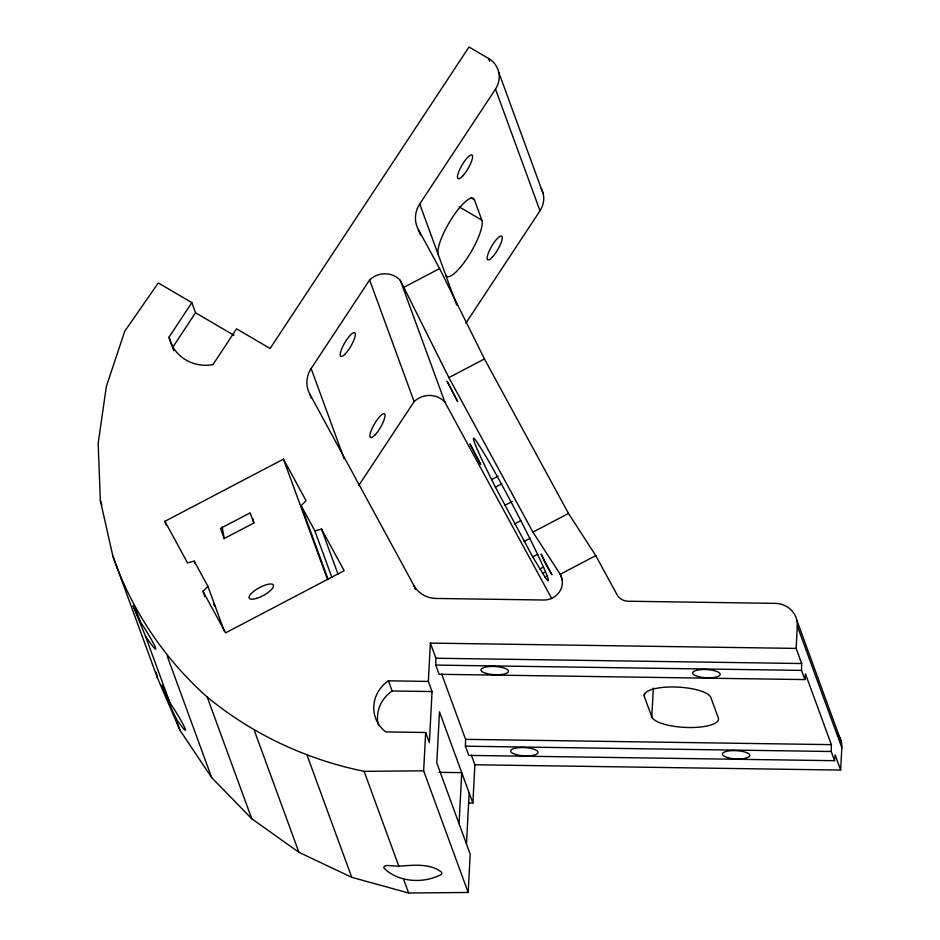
<?xml version="1.0" encoding="UTF-8"?>
<svg xmlns="http://www.w3.org/2000/svg" width="940" height="940" viewBox="0 0 940 940"><rect width="100%" height="100%" fill="white"/><g stroke="black" fill="none" stroke-linecap="round" stroke-linejoin="round"><path stroke-width="1.41" d="M435.737 665.085L435.902 658.235L430.367 643.101L796.145 648.4L801.679 663.534L801.514 670.396L804.887 679.585L439.109 674.286L435.737 665.085L801.514 670.396M471.363 755.137L474.888 764.761L840.666 770.072L835.131 754.938L834.567 760.695L468.79 755.396L465.418 746.195L465.582 739.345L441.659 673.968M834.567 760.695L831.207 751.507L831.36 744.644L805.451 673.827L804.887 679.585M234.06 335.333L195.543 312.762L191.831 302.621L158.284 282.964L124.726 331.268L106.361 386.411L98.16 443.422L100.357 500.597L112.894 556.186L157.415 677.846L179.904 730.157L211.676 777.603L251.756 818.74L298.92 852.322L351.748 877.326L408.63 893L468.167 892.471L423.646 770.812L425.667 732.495L385.764 731.919A33.499 31.713 -20.1 0 1 388.443 680.83L428.346 681.418L432.059 691.546L429.369 742.635L425.667 732.495M428.346 681.418L430.367 643.101M459.049 823.745L461.74 772.657L438.945 772.327M466.475 844.026L469.166 792.937M468.167 892.471L470.188 854.155L436.795 762.916L439.485 711.827L472.879 803.077L468.602 803.019M472.879 803.077L474.888 764.761M644.382 696.622A33.499 10.011 3 0 1 673.921 686.976A33.499 10.011 3 0 1 710.887 697.598L718.301 717.866A33.499 10.011 3 0 1 688.761 727.525A33.499 10.011 3 0 1 651.796 716.903L644.382 696.622L644.534 693.743M651.796 716.903L653.323 688.057M796.145 648.4L797.32 626.052A23.453 22.196 -20.1 0 0 775.218 603.374L628.19 601.224A13.383 12.678 -20.1 0 1 617.016 594.679L595.772 555.634L568.5 513.463L484.441 358.951L439.603 268.57L418.37 229.525A26.802 25.368 -20.1 0 1 419.71 203.98L495.486 89.124A23.453 22.196 -20.1 0 0 488.577 58.468L469.001 47L270.109 348.493L236.563 328.836L212.945 364.638A39.245 37.154 -20.1 0 1 169.024 337.202L191.831 302.621M840.666 770.072L841.841 747.723A23.453 22.196 -20.1 0 0 839.314 736.502M173.689 350.702A39.245 37.154 -20.1 0 1 172.725 347.342L195.543 312.762M311.305 398.196L309.801 394.095A26.802 25.368 -20.1 0 1 311.14 368.551L369.608 279.944A21.22 20.081 -20.1 0 1 400.322 280.379L448.873 377.61L532.933 532.122L560.205 574.293L562.414 580.168M358.869 485.357L414.129 401.603L369.608 279.944M465.852 323.207L540.006 210.783A23.453 22.196 -20.1 0 0 541.193 188.435M204.955 596.712L202.958 591.248L207.94 586.407L194.18 561.121L187.554 562.931L164.911 521.312L283.457 459.131L306.099 500.75L301.117 505.591L328.13 579.404M404.036 287.229L439.603 268.57M448.873 377.61L484.441 358.951M253.847 523.004L250.134 512.864L220.501 528.409L224.202 538.549L253.847 523.004L252.907 518.739M547.562 575.726L545.012 577.066L532.686 556.868L495.392 487.167L491.62 479.565L497.977 476.228M495.392 487.167L501.737 483.83M504.745 505.426L512.37 501.431M514.521 523.968L520.878 520.631M532.933 532.122L568.5 513.463M524.05 541.511L530.407 538.173M532.686 556.868L537.774 554.201M539.842 568.994L543.649 566.996M542.674 573.412L545.212 572.072M560.205 574.293L595.772 555.634M301.117 505.591L314.865 530.877L321.504 529.067L344.146 570.686L225.6 632.867L202.958 591.248M398.83 866.21C412.86 865.2 430.238 862.991 441.812 872.367L441.577 874.282C424.175 883.882 398.302 882.625 383.79 867.925L384.202 866.316L386.81 865.434L398.83 866.21L364.109 771.341C306.593 759.543 252.613 734.41 207.235 697.081C164.336 658.858 131.729 610.483 112.894 556.186M364.109 771.341L423.646 770.812M435.902 658.235L801.679 663.534M378.268 724.869A33.499 31.713 -20.1 0 1 392.156 690.971L432.059 691.546M465.582 739.345L831.36 744.644M465.418 746.195L831.207 751.507M470.635 197.635L474.43 199.856L481.844 220.136A33.499 8.507 -59.6 0 1 467.474 257.689A33.499 8.507 -59.6 0 1 445.689 274.95M459.12 206.824L481.844 220.136M145.5 636.157L148.532 640.563A24.463 1.774 57.6 0 0 155.535 647.777A24.463 1.774 57.6 0 0 143.303 626.263L140.107 621.387L133.057 605.818L145.5 636.157L169.787 702.497L172.983 707.374A24.463 1.774 57.6 0 1 185.215 728.888A24.463 1.774 57.6 0 1 178.212 721.685C174.041 717.714 149.801 655.779 169.787 702.497M400.322 280.379L444.843 402.05L551.803 598.686M309.801 394.095L413.835 585.35L415.339 589.451M491.62 479.565L487.085 470.411A80.382 3.607 62.3 0 1 476.791 441.788L481.962 449.861A80.382 3.607 62.3 0 1 526.423 531.688L534.719 548.443A80.382 3.607 62.3 0 1 545.012 577.066M796.838 620.259L841.359 741.918M797.32 626.052L841.841 747.723M498.705 72.192L543.226 193.863M488.577 58.468L489.576 61.206M495.486 89.124L540.006 210.783M419.71 203.98L456.711 305.101M418.37 229.525L420.368 234.988M311.14 368.551L344.157 458.779M388.443 680.83L392.156 690.971M321.504 529.067L338.012 574.176M314.865 530.877L331.879 577.348M283.457 459.131L327.484 579.428M403.589 879.229L408.63 893M169.024 337.202L172.725 347.342M307.227 755.666L351.748 877.326M207.94 586.407L224.449 631.527M194.18 561.121L195.191 563.859M254.399 730.662L298.92 852.322M164.911 521.312L166.415 525.413M207.235 697.081L251.756 818.74M167.155 655.944L211.676 777.603M100.357 500.597L101.849 504.698M135.383 608.497L140.107 621.387M175.192 717.267L179.904 730.157M156.122 672.147L157.415 677.846M222.181 526.999L224.202 538.549M414.129 401.603A21.22 20.081 -20.1 0 1 444.843 402.05M560.416 574.692A17.872 16.908 -20.1 0 1 543.708 600.014L436.195 598.451A26.802 25.368 -20.1 0 1 413.835 585.35M836.835 732.894A23.453 22.196 -20.1 0 1 838.574 735.256M438.263 254.681A33.499 8.507 -59.6 0 1 452.634 217.128A33.499 8.507 -59.6 0 1 474.43 199.856M214.543 605.854A13.736 0.611 62.3 0 1 213.862 604.902M214.003 603.844A13.736 0.611 62.3 0 1 214.79 605.995M447.158 381.382L457.592 401.415L447.158 381.382M470.141 444.197L480.61 464.325L470.141 444.197M541.193 554.236L544.906 562.661L551.909 574.81L541.193 554.236M727.548 757.57A13.736 4.101 3 0 0 749.673 756.03A13.736 4.101 3 0 0 731.12 750.696A13.736 4.101 3 0 0 727.548 757.57M515.802 754.503A13.736 4.101 3 0 0 537.927 752.975A13.736 4.101 3 0 0 519.374 747.641A13.736 4.101 3 0 0 515.802 754.503M697.868 676.459A13.736 4.101 3 0 0 719.993 674.92A13.736 4.101 3 0 0 701.428 669.586A13.736 4.101 3 0 0 697.868 676.459M486.121 673.393A13.736 4.101 3 0 0 508.258 671.865A13.736 4.101 3 0 0 489.693 666.53A13.736 4.101 3 0 0 486.121 673.393M345.403 353.745A13.736 3.49 -59.6 0 0 355.203 333.289A13.736 3.49 -59.6 0 0 342.771 346.543A13.736 3.49 -59.6 0 0 345.403 353.745M375.084 434.856A13.736 3.49 -59.6 0 0 384.883 414.399A13.736 3.49 -59.6 0 0 372.452 427.653A13.736 3.49 -59.6 0 0 375.084 434.856M256.526 598.392A13.736 4.383 -28.5 0 0 273.446 585.232A13.736 4.383 -28.5 0 0 253.894 591.189A13.736 4.383 -28.5 0 0 256.526 598.392M462.633 176.05A13.736 3.49 -59.6 0 0 472.432 155.593A13.736 3.49 -59.6 0 0 460.001 168.847A13.736 3.49 -59.6 0 0 462.633 176.05M492.313 257.161A13.736 3.49 -59.6 0 0 502.113 236.704A13.736 3.49 -59.6 0 0 489.681 249.958A13.736 3.49 -59.6 0 0 492.313 257.161"/></g></svg>
